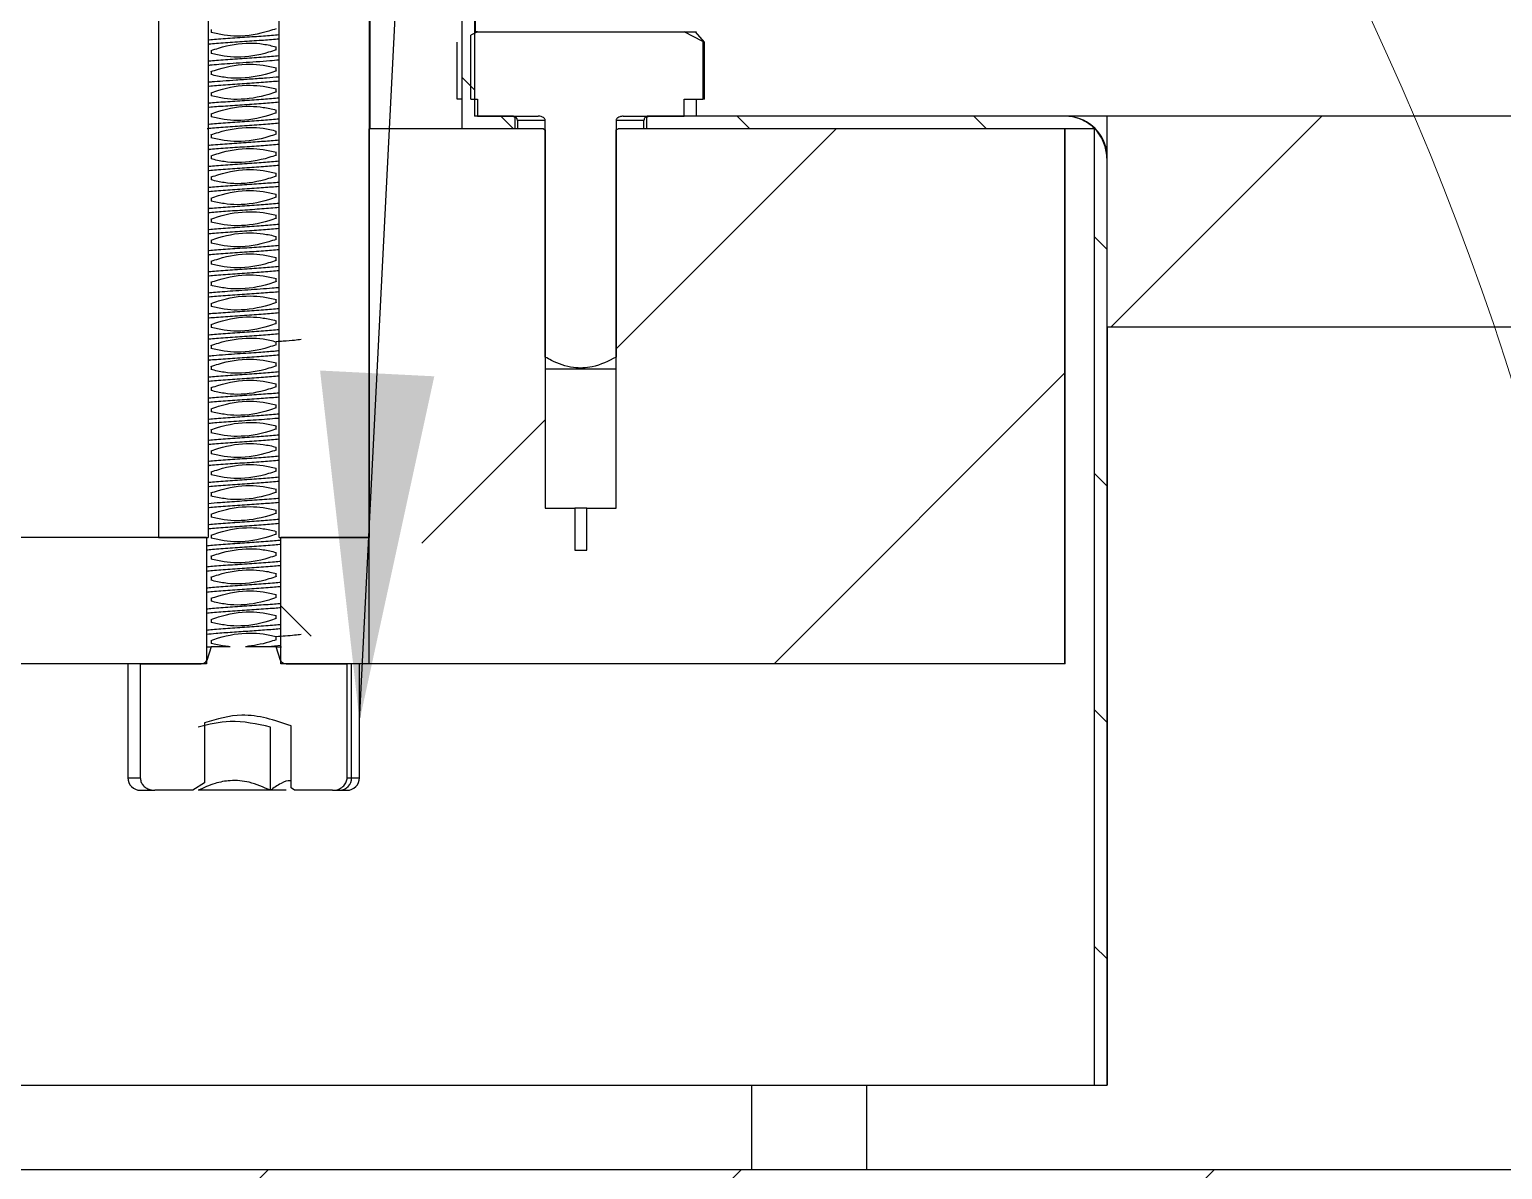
# Model space of a CAD drawing. Header units: millimetres. Extents: x -48 to 1187, y 2 to 839.
# Drawn here: x 347.16 to 361.14, y 402.42 to 413.24 of the extents above; entities that cross this region are included whole.
import ezdxf

# ---------------------------------------------------------------- set-up
doc = ezdxf.new("R2010")
doc.units = ezdxf.units.MM
doc.dimstyles.new('SLDDIMSTYLE0', dxfattribs={"dimtxt": 0.18, "dimasz": 3.302, "dimexe": 0, "dimexo": 0.0625, "dimgap": 0, "dimtad": 0, "dimtih": 1, "dimtoh": 1, "dimdec": 0, "dimrnd": 1e-09, "dimzin": 0, "dimdsep": 46, "dimtxsty": 'Standard', "dimsah": 1, "dimcen": 0.09, "dimadec": 0, "dimazin": 0, "dimtfac": 3.302, "dimtdec": 0, "dimtofl": 0, "dimtmove": 0, "dimatfit": 3, "dimfxl": 0, "dimfrac": 2, "dimtolj": 1, "dimtzin": 0, "dimarcsym": 0})

# ---------------------------------------------------------------- blocks, each defined once
blk = doc.blocks.new('SW_HATCH_1')
at = {"color": 0, "linetype": 'Continuous', "lineweight": 18}
for p, q in [((196.091, 38.249), (195.971, 38.369)), ((196.46, 37.88), (196.34, 38)), ((198.705, 37.88), (198.585, 38)), ((200.95, 37.88), (200.83, 38)), ((202.135, 36), (204.135, 38)), ((197.435, 35.791), (199.525, 37.88)), ((202.093, 36.737), (201.973, 36.857)), ((198.935, 32.8), (201.693, 35.559)), ((195.59, 33.945), (196.762, 35.118)), ((202.093, 34.492), (201.973, 34.612)), ((194.541, 33.064), (194.253, 33.352)), ((202.093, 32.247), (201.973, 32.367)), ((202.093, 30.002), (201.973, 30.122)), ((192.935, 26.8), (194.135, 28)), ((197.425, 26.8), (198.625, 28)), ((201.915, 26.8), (203.115, 28))]:
    blk.add_line(p, q, dxfattribs=at)

msp = doc.modelspace()

# ---------------------------------------------------------------- linework, layer by layer
at = {"color": 7, "linetype": 'Continuous', "lineweight": 25}
for p, q in [((351.265077, 440.299204), (351.265077, 412.299204)), ((351.385128, 440.019204), (351.385129, 412.419204)), ((351.392389, 413.219204), (351.392389, 440.019204)), ((348.383572, 419.219204), (348.383572, 408.419204)), ((348.855946, 419.209204), (348.855946, 408.419204)), ((349.528832, 408.419204), (349.528832, 419.209204)), ((350.384675, 419.219204), (350.384675, 408.419204)), ((350.392389, 412.299204), (350.392389, 419.219204)), ((348.882733, 413.242259), (348.882733, 413.213735)), ((351.410965, 413.219204), (351.348843, 413.187007)), ((351.348843, 412.579204), (351.348843, 413.187007)), ((351.410965, 413.219204), (351.392389, 413.219204)), ((351.410965, 413.219204), (353.373813, 413.219204)), ((353.550374, 413.126797), (353.373813, 413.219204)), ((353.373813, 413.219204), (353.492214, 413.219204)), ((353.566606, 413.120956), (353.482761, 413.219204)), ((353.550374, 413.126797), (353.550374, 412.579204)), ((353.550374, 413.126797), (353.566606, 413.120956)), ((348.882733, 413.042235), (348.882733, 413.013714)), ((349.502045, 413.049205), (349.502045, 413.077725)), ((351.218172, 412.579204), (351.218172, 413.120956)), ((353.566606, 412.579204), (353.566606, 413.120956)), ((349.502045, 412.849227), (349.502045, 412.877706)), ((348.882733, 412.842231), (348.882733, 412.813776)), ((348.882733, 412.642343), (348.882733, 412.613681)), ((349.502045, 412.649176), (349.502045, 412.677793)), ((351.265077, 412.579204), (351.218172, 412.579204)), ((351.348843, 412.579204), (351.410965, 412.579204)), ((351.410965, 412.579204), (351.410965, 412.419204)), ((353.373813, 412.579204), (353.550374, 412.579204)), ((353.373813, 412.419204), (353.373813, 412.579204)), ((353.492389, 412.419204), (353.492389, 412.579204)), ((353.566606, 412.579204), (353.550374, 412.579204)), ((348.882733, 412.442249), (348.882733, 412.413728)), ((349.502045, 412.44922), (349.502045, 412.477742)), ((350.384675, 407.219204), (350.384675, 412.299204)), ((352.03842, 412.299204), (350.384675, 412.299204)), ((351.765337, 412.299204), (351.265077, 412.299204)), ((351.752628, 412.419204), (351.385129, 412.419204)), ((351.410965, 412.419204), (351.988912, 412.419204)), ((351.752628, 412.419204), (351.765337, 412.409204)), ((351.778847, 412.409204), (351.760006, 412.409204)), ((351.765337, 412.409204), (351.765337, 412.299204)), ((351.792389, 412.379204), (351.792389, 412.299204)), ((352.055946, 412.379204), (351.792389, 412.379204)), ((352.03842, 412.299204), (352.055946, 412.289204)), ((352.055946, 410.131404), (352.055946, 412.379204)), ((352.055946, 412.289204), (352.055946, 408.699204)), ((352.728832, 412.379204), (352.728832, 410.131404)), ((352.992389, 412.379204), (352.728832, 412.379204)), ((352.728832, 412.289204), (352.746358, 412.299204)), ((352.728832, 408.699204), (352.728832, 412.289204)), ((356.986928, 412.299204), (352.746358, 412.299204)), ((352.795866, 412.419204), (353.373813, 412.419204)), ((352.992389, 412.299204), (352.992389, 412.379204)), ((353.019441, 412.409204), (353.005932, 412.409204)), ((353.019441, 412.409204), (353.03215, 412.419204)), ((353.019441, 412.299204), (353.019441, 412.409204)), ((357.266995, 412.299204), (353.019441, 412.299204)), ((356.986928, 412.419204), (353.03215, 412.419204)), ((356.986928, 407.219204), (356.986928, 412.299204)), ((357.387023, 412.419204), (356.992389, 412.419204)), ((356.992389, 407.219204), (356.992389, 412.299204)), ((357.266995, 412.299204), (357.266995, 403.219204)), ((453.192389, 412.419205), (357.387023, 412.419204)), ((357.387023, 412.419204), (357.387023, 410.419204)), ((348.882733, 412.242159), (348.882733, 412.213767)), ((349.502045, 412.249227), (349.502045, 412.277662)), ((348.882733, 412.042331), (348.882733, 412.013473)), ((349.502045, 412.049032), (349.502045, 412.077777)), ((357.387023, 412.019204), (357.387023, 403.219204)), ((349.502045, 411.849225), (349.502045, 411.877749)), ((348.882733, 411.842258), (348.882733, 411.813735)), ((348.882733, 411.642226), (348.882733, 411.613705)), ((349.502045, 411.649193), (349.502045, 411.677713)), ((349.502045, 411.449205), (349.502045, 411.477738)), ((348.882733, 411.442279), (348.882733, 411.41375)), ((348.882733, 411.242259), (348.882733, 411.213734)), ((349.502045, 411.249218), (349.502045, 411.277744)), ((348.882733, 411.04224), (348.882733, 411.013719)), ((349.502045, 411.049211), (349.502045, 411.077731)), ((348.882733, 410.842199), (348.882733, 410.813776)), ((349.502045, 410.849228), (349.502045, 410.877689)), ((348.882733, 410.642344), (348.882733, 410.613651)), ((349.502045, 410.649153), (349.502045, 410.677791)), ((349.502045, 410.449223), (349.502045, 410.477745)), ((348.882733, 410.442253), (348.882733, 410.413731)), ((357.387023, 410.419204), (449.992389, 410.419205)), ((357.392389, 403.219204), (357.392389, 410.419204)), ((348.882733, 410.242179), (348.882733, 410.213759)), ((349.502045, 410.249224), (349.502045, 410.277668)), ((349.502045, 410.048999), (349.502045, 410.077766)), ((348.882733, 410.042317), (348.882733, 410.013426)), ((352.055946, 410.019204), (352.689927, 410.019204)), ((352.689927, 410.019204), (352.728832, 410.019204)), ((348.882733, 409.842259), (348.882733, 409.813735)), ((349.502045, 409.849224), (349.502045, 409.877749)), ((348.882733, 409.642231), (348.882733, 409.61371)), ((349.502045, 409.649199), (349.502045, 409.677719)), ((348.882733, 409.442255), (348.882733, 409.413726)), ((349.502045, 409.449189), (349.502045, 409.477722)), ((348.882733, 409.242338), (348.882733, 409.213712)), ((349.502045, 409.2492), (349.502045, 409.277792)), ((349.502045, 409.049216), (349.502045, 409.077737)), ((348.882733, 409.042245), (348.882733, 409.013724)), ((348.882733, 408.842167), (348.882733, 408.813773)), ((349.502045, 408.849228), (349.502045, 408.877672)), ((349.502045, 408.648767), (349.502045, 408.677785)), ((352.055946, 408.699204), (352.335875, 408.699204)), ((352.335875, 408.699204), (352.335875, 408.299204)), ((352.448903, 408.699204), (352.335875, 408.699204)), ((352.448903, 408.299204), (352.448903, 408.699204)), ((352.448903, 408.699204), (352.728832, 408.699204)), ((348.882733, 408.64234), (348.882733, 408.613067)), ((348.83842, 408.419204), (343.378667, 408.419204)), ((348.383572, 408.419204), (348.855946, 408.419204)), ((348.83842, 408.419204), (348.83842, 407.219204)), ((348.882733, 408.442256), (348.882733, 408.413733)), ((349.502045, 408.449225), (349.502045, 408.477748)), ((349.528832, 408.419204), (350.384675, 408.419204)), ((349.546358, 407.219204), (349.546358, 408.419204)), ((350.384675, 408.419204), (349.546358, 408.419204)), ((350.384675, 407.219204), (350.384675, 408.419204)), ((348.882733, 408.242223), (348.882733, 408.213701)), ((349.502045, 408.249187), (349.502045, 408.277708)), ((352.335875, 408.299204), (352.448903, 408.299204)), ((348.882733, 408.042299), (348.882733, 408.01376)), ((349.502045, 408.049218), (349.502045, 408.077752)), ((348.882733, 407.842259), (348.882733, 407.813735)), ((349.502045, 407.849221), (349.502045, 407.877747)), ((349.502045, 407.649205), (349.502045, 407.677725)), ((348.882733, 407.642235), (348.882733, 407.613715)), ((348.882733, 407.442231), (348.882733, 407.413705)), ((349.546358, 407.392557), (349.426135, 407.382005)), ((349.502045, 407.449177), (349.502045, 407.477702)), ((348.83842, 407.382005), (348.882733, 407.382005)), ((348.882733, 407.382005), (348.841397, 407.252258)), ((349.063815, 407.382005), (348.882733, 407.382005)), ((349.502045, 407.382005), (349.209364, 407.382005)), ((349.543382, 407.252258), (349.502045, 407.382005)), ((349.502045, 407.382005), (349.552364, 407.382005)), ((348.83842, 407.219204), (344.780517, 407.219204)), ((348.092389, 407.219204), (348.092389, 406.139204)), ((348.210965, 407.219204), (348.210965, 406.139204)), ((348.210965, 407.219204), (348.776853, 407.219204)), ((350.384675, 407.219204), (349.546358, 407.219204)), ((349.607925, 407.219204), (350.173814, 407.219204)), ((350.173814, 406.139204), (350.173814, 407.219204)), ((350.216214, 406.139204), (350.216214, 407.219204)), ((350.292389, 406.139204), (350.292389, 407.219204)), ((356.986928, 407.219204), (350.384675, 407.219204)), ((356.992389, 407.219204), (356.986928, 407.219204)), ((348.821074, 406.661116), (348.821074, 406.091797)), ((349.445724, 406.019204), (349.445724, 406.619204)), ((349.641858, 406.042078), (349.641858, 406.63241)), ((348.092389, 406.139204), (348.210965, 406.139204)), ((350.173814, 406.139204), (350.216214, 406.139204)), ((350.216214, 406.139204), (350.292389, 406.139204)), ((348.212389, 406.019204), (348.347644, 406.019204)), ((348.709488, 406.019204), (348.347644, 406.019204)), ((348.821074, 406.091797), (348.709488, 406.019204)), ((349.445724, 406.019204), (348.760607, 406.019204)), ((349.595053, 406.019204), (349.445724, 406.019204)), ((349.675291, 406.019204), (349.641858, 406.042078)), ((350.037134, 406.019204), (349.675291, 406.019204)), ((350.037134, 406.019204), (350.104524, 406.019204)), ((350.104524, 406.019204), (350.172389, 406.019204)), ((344.792389, 403.219204), (357.266995, 403.219204)), ((354.013806, 403.219204), (354.013806, 402.419204)), ((355.104704, 403.219204), (355.104704, 402.419204)), ((357.266995, 403.219204), (357.387023, 403.219204)), ((357.392389, 403.219204), (357.387023, 403.219204)), ((341.775694, 402.419204), (449.992389, 402.419205))]:
    msp.add_line(p, q, dxfattribs=at)
at = {"color": 7, "linetype": 'Continuous', "lineweight": 18}
msp.add_circle((334.392389, 401.412998), 28.146335, dxfattribs=at)
at = {"color": 7, "linetype": 'Continuous', "lineweight": 25}
for centre, radius, start, end in [((351.752389, 412.379204), 0.04, 0.0000004, 90.0000004), ((353.032389, 412.379204), 0.04, 90.0000004, 180.0000004), ((356.992389, 412.019204), 0.4, 9.3954758, 90.0000004), ((348.212389, 406.139204), 0.12, 180.0000004, 270.0000004), ((350.100214, 406.135193), 0.116069, 272.127867, 1.9804502), ((350.172389, 406.139204), 0.12, 270.0000004, 0.0000004)]:
    msp.add_arc(centre, radius, start, end, dxfattribs=at)
for points, knots in [([(349.528832, 413.190844), (349.481776, 413.186746), (349.386871, 413.178482), (349.199293, 413.166051), (349.019302, 413.153551), (348.896293, 413.144848), (348.858985, 413.140312), (348.855946, 413.139942)], [0, 0, 0, 0, 0.241502054, 0.487076392, 0.732650729, 0.978225067, 1, 1, 1, 1]), ([(349.528832, 413.151333), (349.481867, 413.147241), (349.38708, 413.138982), (349.19963, 413.126557), (349.019614, 413.114057), (348.896482, 413.105344), (348.859069, 413.100798), (348.855946, 413.100419)], [0, 0, 0, 0, 0.241110476, 0.486620777, 0.732131077, 0.977641378, 1, 1, 1, 1]), ([(349.50137, 413.249141), (349.477597, 413.24121), (349.357922, 413.201282), (349.190238, 413.169909), (349.00596, 413.18522), (348.925146, 413.204189), (348.884309, 413.213774)], [0, 0, 0, 0, 0.1198933024, 0.6035572532, 0.7996739152, 1, 1, 1, 1]), ([(349.528832, 412.99083), (349.481849, 412.986737), (349.387041, 412.978477), (349.199574, 412.966051), (349.019569, 412.953551), (348.896458, 412.944839), (348.859059, 412.940294), (348.855946, 412.939916)], [0, 0, 0, 0, 0.241183021, 0.486693317, 0.732203614, 0.977713911, 1, 1, 1, 1]), ([(348.883138, 413.042287), (348.906913, 413.050213), (349.026595, 413.09011), (349.1943, 413.121378), (349.378746, 413.106361), (349.459694, 413.087309), (349.50062, 413.077676)], [0, 0, 0, 0, 0.119813946, 0.603129601, 0.799345835, 1, 1, 1, 1]), ([(349.500473, 413.049142), (349.476756, 413.041039), (349.357233, 413.000205), (349.189031, 412.970407), (349.004962, 412.986181), (348.924196, 413.004513), (348.883398, 413.013774)], [0, 0, 0, 0, 0.119919214, 0.604334806, 0.800132215, 1, 1, 1, 1]), ([(349.528832, 412.951513), (349.500497, 412.948859), (349.438714, 412.943072), (349.316138, 412.934345), (349.1859, 412.925521), (349.063584, 412.91727), (348.959228, 412.90959), (348.890038, 412.904069), (348.861629, 412.901107), (348.855946, 412.900515)], [0, 0, 0, 0, 0.155984122, 0.340117695, 0.513111032, 0.674950204, 0.825622184, 0.965114843, 1, 1, 1, 1]), ([(349.503275, 412.849277), (349.47956, 412.841145), (349.360075, 412.800172), (349.191574, 412.771883), (349.005582, 412.785097), (348.923098, 412.803977), (348.880922, 412.813631)], [0, 0, 0, 0, 0.1189367585, 0.5992581734, 0.7950914783, 1, 1, 1, 1]), ([(348.880968, 412.842152), (348.904709, 412.850208), (349.024269, 412.890775), (349.19261, 412.919541), (349.378748, 412.906784), (349.461296, 412.887606), (349.503476, 412.877806)], [0, 0, 0, 0, 0.118902887, 0.598805671, 0.795001775, 1, 1, 1, 1]), ([(349.528832, 412.790877), (349.490411, 412.787437), (349.41334, 412.780538), (349.266786, 412.770435), (349.123046, 412.760814), (348.996909, 412.751942), (348.907146, 412.745054), (348.8681, 412.741124), (348.855946, 412.739901)], [0, 0, 0, 0, 0.202122364, 0.405452695, 0.59420977, 0.768367562, 0.927902056, 1, 1, 1, 1]), ([(349.528832, 412.751327), (349.481801, 412.747228), (349.386916, 412.738958), (349.199324, 412.726523), (349.01929, 412.714021), (348.896266, 412.70532), (348.85897, 412.700788), (348.855946, 412.700421)], [0, 0, 0, 0, 0.241418934, 0.487055304, 0.732691285, 0.978326878, 1, 1, 1, 1]), ([(348.883678, 412.642258), (348.907382, 412.650405), (349.026866, 412.691474), (349.195259, 412.720503), (349.37986, 412.705384), (349.461121, 412.68702), (349.502326, 412.677708)], [0, 0, 0, 0, 0.119629421, 0.602999743, 0.798693414, 1, 1, 1, 1]), ([(349.528832, 412.590872), (349.481821, 412.586788), (349.386962, 412.578547), (349.199397, 412.566136), (349.019358, 412.553641), (348.896307, 412.544937), (348.858988, 412.540394), (348.855946, 412.540024)], [0, 0, 0, 0, 0.241330586, 0.486952531, 0.732575472, 0.978199411, 1, 1, 1, 1]), ([(349.502603, 412.649198), (349.478825, 412.641272), (349.359136, 412.601376), (349.191313, 412.57072), (349.006236, 412.584644), (348.92476, 412.603938), (348.883446, 412.613722)], [0, 0, 0, 0, 0.119503517, 0.601531835, 0.797949918, 1, 1, 1, 1]), ([(349.528832, 412.551348), (349.481796, 412.547251), (349.386922, 412.538987), (349.199398, 412.526557), (349.019421, 412.514057), (348.896376, 412.50535), (348.859023, 412.500809), (348.855946, 412.500435)], [0, 0, 0, 0, 0.241404882, 0.4869234045, 0.732441927, 0.9779604494, 1, 1, 1, 1]), ([(348.884149, 412.442324), (348.907909, 412.45029), (349.027549, 412.490404), (349.195242, 412.521766), (349.379102, 412.505776), (349.459594, 412.487078), (349.500223, 412.47764)], [0, 0, 0, 0, 0.120084253, 0.604668219, 0.800452926, 1, 1, 1, 1]), ([(349.500233, 412.449113), (349.476493, 412.441084), (349.356907, 412.400643), (349.189016, 412.369851), (349.005285, 412.38604), (348.924859, 412.404496), (348.884298, 412.413804)], [0, 0, 0, 0, 0.120121951, 0.605097101, 0.800834553, 1, 1, 1, 1]), ([(349.528832, 412.351346), (349.481969, 412.347271), (349.387294, 412.339038), (349.200143, 412.326636), (349.01933, 412.31414), (348.892093, 412.304996), (348.85186, 412.300014), (348.84532, 412.299204)], [0, 0, 0, 0, 0.234808134, 0.474370829, 0.713934436, 0.953498956, 1, 1, 1, 1]), ([(349.528832, 412.390844), (349.481785, 412.386746), (349.386897, 412.378482), (349.19936, 412.366051), (349.019387, 412.353551), (348.896356, 412.344844), (348.859014, 412.340305), (348.855946, 412.339932)], [0, 0, 0, 0, 0.241452007, 0.48697507, 0.732498132, 0.978021195, 1, 1, 1, 1]), ([(348.881229, 412.242185), (348.904997, 412.25015), (349.024653, 412.290245), (349.192701, 412.319966), (349.37847, 412.307041), (349.460583, 412.287644), (349.502392, 412.277768)], [0, 0, 0, 0, 0.119138885, 0.599768876, 0.796219308, 1, 1, 1, 1]), ([(352.055946, 412.379204), (352.055661, 412.38185), (352.055025, 412.38776), (352.049215, 412.39721), (352.036776, 412.407896), (352.015813, 412.417103), (351.998293, 412.418471), (351.988912, 412.419204)], [0, 0, 0, 0, 0.093302035, 0.208398658, 0.381103477, 0.668623569, 1, 1, 1, 1]), ([(352.795866, 412.419204), (352.784522, 412.41818), (352.766598, 412.416563), (352.746191, 412.406459), (352.735464, 412.396978), (352.729805, 412.387877), (352.729142, 412.381967), (352.728832, 412.379204)], [0, 0, 0, 0, 0.399424545, 0.631093528, 0.791604531, 0.902569678, 1, 1, 1, 1]), ([(357.387023, 412.019204), (357.386979, 412.023454), (357.386476, 412.072456), (357.367113, 412.166364), (357.297103, 412.28392), (357.192044, 412.371158), (357.082313, 412.413784), (357.012211, 412.417767), (356.986928, 412.419204)], [0, 0, 0, 0, 0.020380196, 0.23497936, 0.449580665, 0.664213933, 0.878895711, 1, 1, 1, 1]), ([(349.528832, 412.191084), (349.504658, 412.18874), (349.442245, 412.182688), (349.299962, 412.17263), (349.152671, 412.162752), (349.032203, 412.154447), (348.944794, 412.147851), (348.884259, 412.143), (348.859488, 412.140346), (348.855946, 412.139967)], [0, 0, 0, 0, 0.137333821, 0.354578058, 0.589654568, 0.714484441, 0.843823455, 0.977669917, 1, 1, 1, 1]), ([(349.528832, 412.15128), (349.481877, 412.147178), (349.387087, 412.138897), (349.199575, 412.126455), (349.019502, 412.113949), (348.896383, 412.105244), (348.859021, 412.100711), (348.855946, 412.100338)], [0, 0, 0, 0, 0.241102719, 0.48672794, 0.73235196, 0.97797478, 1, 1, 1, 1]), ([(349.502122, 412.249232), (349.478422, 412.241063), (349.358961, 412.199888), (349.190439, 412.171497), (349.005103, 412.185687), (348.923177, 412.204225), (348.881422, 412.213674)], [0, 0, 0, 0, 0.119247489, 0.601074022, 0.796682169, 1, 1, 1, 1]), ([(349.50363, 412.049259), (349.479864, 412.041288), (349.360215, 412.001155), (349.192136, 411.971543), (349.0063, 411.984399), (348.924118, 412.003789), (348.882255, 412.013666)], [0, 0, 0, 0, 0.1191010141, 0.5995950562, 0.7960367811, 1, 1, 1, 1]), ([(348.882524, 412.042201), (348.906225, 412.05037), (349.025686, 412.091542), (349.194214, 412.119885), (349.379637, 412.10581), (349.461639, 412.087241), (349.503454, 412.077772)], [0, 0, 0, 0, 0.119204414, 0.600843583, 0.796456145, 1, 1, 1, 1]), ([(349.528832, 411.990853), (349.481897, 411.986774), (349.387132, 411.978537), (349.199648, 411.96613), (349.019569, 411.953634), (348.896424, 411.944924), (348.859039, 411.940376), (348.855946, 411.939999)], [0, 0, 0, 0, 0.241013523, 0.486623908, 0.732235216, 0.977847449, 1, 1, 1, 1]), ([(349.528832, 411.951353), (349.481764, 411.947255), (349.386847, 411.938989), (349.199276, 411.926557), (349.019306, 411.914057), (348.896305, 411.905353), (348.858991, 411.900817), (348.855946, 411.900446)], [0, 0, 0, 0, 0.241544942, 0.487090077, 0.732635212, 0.978180347, 1, 1, 1, 1]), ([(348.884553, 411.842325), (348.908291, 411.850361), (349.02787, 411.890845), (349.195793, 411.921542), (349.379537, 411.905368), (349.45998, 411.886934), (349.50055, 411.877637)], [0, 0, 0, 0, 0.1201117953, 0.6050760122, 0.8008227736, 1, 1, 1, 1]), ([(349.528832, 411.790847), (349.481763, 411.786748), (349.386845, 411.778483), (349.199269, 411.766051), (349.019295, 411.753551), (348.896297, 411.744848), (348.858988, 411.740311), (348.855946, 411.739941)], [0, 0, 0, 0, 0.241548929, 0.487101414, 0.7326539, 0.978206385, 1, 1, 1, 1]), ([(349.528832, 411.751322), (349.481919, 411.747234), (349.387195, 411.738979), (349.199792, 411.726557), (349.019742, 411.714057), (348.896548, 411.705341), (348.859097, 411.700792), (348.855946, 411.700409)], [0, 0, 0, 0, 0.240897337, 0.486413607, 0.731929877, 0.977446146, 1, 1, 1, 1]), ([(349.500715, 411.849118), (349.476953, 411.841157), (349.357307, 411.801077), (349.189625, 411.769681), (349.005722, 411.785606), (348.925197, 411.804339), (348.884545, 411.813797)], [0, 0, 0, 0, 0.120065037, 0.604546062, 0.800360006, 1, 1, 1, 1]), ([(349.528832, 411.590819), (349.481903, 411.58673), (349.387158, 411.578474), (349.199741, 411.566051), (349.019702, 411.553551), (348.896528, 411.544836), (348.859089, 411.540287), (348.855946, 411.539905)], [0, 0, 0, 0, 0.240965349, 0.486478678, 0.731992007, 0.977505335, 1, 1, 1, 1]), ([(348.882309, 411.642248), (348.906087, 411.650172), (349.025777, 411.690059), (349.193579, 411.720818), (349.378565, 411.706742), (349.459962, 411.687476), (349.501215, 411.677712)], [0, 0, 0, 0, 0.11954973, 0.601763916, 0.798165314, 1, 1, 1, 1]), ([(349.500993, 411.649175), (349.477287, 411.641033), (349.357799, 411.59999), (349.189429, 411.570862), (349.004912, 411.586085), (348.923729, 411.604437), (348.882588, 411.613738)], [0, 0, 0, 0, 0.119674564, 0.603215757, 0.798926541, 1, 1, 1, 1]), ([(349.528832, 411.551338), (349.527531, 411.551198), (349.506095, 411.548892), (349.451131, 411.544433), (349.367043, 411.537978), (349.274725, 411.531567), (349.150161, 411.523143), (348.994936, 411.512799), (348.901489, 411.504612), (348.855946, 411.500622)], [0, 0, 0, 0, 0.008305828, 0.136890381, 0.264543774, 0.391265936, 0.517056799, 0.764633179, 1, 1, 1, 1]), ([(349.503768, 411.449287), (349.480031, 411.44122), (349.360483, 411.400591), (349.192115, 411.371913), (349.005975, 411.384709), (348.923413, 411.403849), (348.881216, 411.413631)], [0, 0, 0, 0, 0.118895737, 0.598803859, 0.794951672, 1, 1, 1, 1]), ([(348.881401, 411.442159), (348.905119, 411.450283), (349.024611, 411.491207), (349.193096, 411.519537), (349.379129, 411.506409), (349.461646, 411.487486), (349.503841, 411.47781)], [0, 0, 0, 0, 0.11891999, 0.599130073, 0.795012064, 1, 1, 1, 1]), ([(349.528832, 411.390822), (349.481963, 411.386742), (349.387283, 411.378499), (349.199886, 411.366088), (349.019784, 411.353591), (348.896551, 411.344874), (348.859095, 411.340322), (348.855946, 411.33994)], [0, 0, 0, 0, 0.240733561, 0.486307688, 0.73188226, 0.977457275, 1, 1, 1, 1]), ([(349.528832, 411.351349), (349.48178, 411.347252), (349.38688, 411.338988), (349.199304, 411.326557), (349.019309, 411.314057), (348.896296, 411.305354), (348.858986, 411.300818), (348.855946, 411.300448)], [0, 0, 0, 0, 0.241484911, 0.487062787, 0.732640663, 0.978218539, 1, 1, 1, 1]), ([(348.884237, 411.242292), (348.907952, 411.250402), (349.027469, 411.291275), (349.195702, 411.32096), (349.379834, 411.305264), (349.460659, 411.286934), (349.501505, 411.27767)], [0, 0, 0, 0, 0.119883999, 0.604180125, 0.799970295, 1, 1, 1, 1]), ([(349.528832, 411.19084), (349.48179, 411.186744), (349.3869, 411.178481), (349.19933, 411.166051), (349.019327, 411.153551), (348.896303, 411.144848), (348.858989, 411.140311), (348.855946, 411.139941)], [0, 0, 0, 0, 0.241446469, 0.48703044, 0.73261441, 0.97819838, 1, 1, 1, 1]), ([(349.501772, 411.249158), (349.477995, 411.241234), (349.358311, 411.201346), (349.190594, 411.170142), (349.006066, 411.185012), (348.925051, 411.204102), (348.884077, 411.213758)], [0, 0, 0, 0, 0.119774275, 0.602919535, 0.799174954, 1, 1, 1, 1]), ([(349.528832, 411.151339), (349.48184, 411.147245), (349.387021, 411.138984), (349.199545, 411.126557), (349.019545, 411.114057), (348.896445, 411.105346), (348.859053, 411.100802), (348.855946, 411.100424)], [0, 0, 0, 0, 0.241220762, 0.4867314821, 0.7322422023, 0.9777529224, 1, 1, 1, 1]), ([(348.88353, 411.042303), (348.907301, 411.050238), (349.026972, 411.090184), (349.194649, 411.121589), (349.378854, 411.106153), (349.45961, 411.087224), (349.500408, 411.077661)], [0, 0, 0, 0, 0.119927867, 0.603747291, 0.799809213, 1, 1, 1, 1]), ([(349.500312, 411.049129), (349.476588, 411.04105), (349.357044, 411.000344), (349.188945, 410.970192), (349.005044, 410.986171), (348.924439, 411.004525), (348.883761, 411.013788)], [0, 0, 0, 0, 0.1200144428, 0.6047345179, 0.8005286288, 1, 1, 1, 1]), ([(349.528832, 410.990836), (349.481824, 410.986741), (349.386985, 410.978479), (349.199492, 410.966051), (349.019501, 410.953551), (348.896421, 410.944841), (348.859043, 410.940298), (348.855946, 410.939922)], [0, 0, 0, 0, 0.2412881058, 0.4868004144, 0.7323127229, 0.9778250315, 1, 1, 1, 1]), ([(349.528832, 410.951345), (349.481988, 410.947271), (349.387341, 410.93904), (349.19999, 410.926638), (349.01989, 410.914143), (348.89662, 410.905422), (348.859127, 410.900863), (348.855946, 410.900476)], [0, 0, 0, 0, 0.240622418, 0.486160593, 0.731699729, 0.977239825, 1, 1, 1, 1]), ([(348.880924, 410.842158), (348.904676, 410.850177), (349.024275, 410.890558), (349.19252, 410.919627), (349.378603, 410.906926), (349.461063, 410.887641), (349.503157, 410.877796)], [0, 0, 0, 0, 0.118949678, 0.598947482, 0.795270055, 1, 1, 1, 1]), ([(349.528832, 410.791032), (349.508034, 410.789006), (349.457642, 410.784097), (349.35375, 410.776452), (349.234826, 410.768242), (349.118784, 410.760468), (349.013931, 410.75313), (348.924571, 410.746369), (348.877782, 410.742057), (348.855946, 410.740044)], [0, 0, 0, 0, 0.11907056, 0.288493636, 0.449447713, 0.601925334, 0.745919437, 0.88142335, 1, 1, 1, 1]), ([(349.528832, 410.751309), (349.481822, 410.747209), (349.386961, 410.738934), (349.199383, 410.726495), (349.019334, 410.713991), (348.896286, 410.70529), (348.858978, 410.700759), (348.855946, 410.70039)], [0, 0, 0, 0, 0.2413356738, 0.4869812682, 0.7326261526, 0.9782703275, 1, 1, 1, 1]), ([(349.502915, 410.849264), (349.479208, 410.841111), (349.359738, 410.800025), (349.191206, 410.771792), (349.005392, 410.785307), (348.92305, 410.804058), (348.880973, 410.81364)], [0, 0, 0, 0, 0.119014548, 0.599767148, 0.795476113, 1, 1, 1, 1]), ([(349.503007, 410.64922), (349.479231, 410.641284), (349.359549, 410.601339), (349.19165, 410.571029), (349.00629, 410.584504), (348.924564, 410.603868), (348.883059, 410.613702)], [0, 0, 0, 0, 0.119358897, 0.600817107, 0.797271931, 1, 1, 1, 1]), ([(348.883315, 410.642238), (348.907016, 410.650399), (349.026488, 410.691534), (349.194942, 410.720276), (349.379819, 410.705499), (349.461333, 410.687085), (349.502748, 410.67773)], [0, 0, 0, 0, 0.119483752, 0.602286869, 0.79793009, 1, 1, 1, 1]), ([(349.528832, 410.590868), (349.481849, 410.586786), (349.387025, 410.578548), (349.199494, 410.566139), (349.019443, 410.553645), (348.896356, 410.544938), (348.85901, 410.540393), (348.855946, 410.54002)], [0, 0, 0, 0, 0.241211902, 0.486823704, 0.732436527, 0.978050372, 1, 1, 1, 1]), ([(349.528832, 410.551351), (349.48178, 410.547253), (349.386885, 410.538988), (349.199341, 410.526557), (349.01937, 410.514057), (348.896346, 410.505351), (348.85901, 410.500812), (348.855946, 410.50044)], [0, 0, 0, 0, 0.2414736763, 0.4869995248, 0.7325253733, 0.9780512218, 1, 1, 1, 1]), ([(348.884364, 410.442328), (348.908117, 410.450316), (349.027738, 410.490545), (349.195487, 410.521747), (349.37925, 410.50561), (349.459675, 410.487016), (349.500253, 410.477635)], [0, 0, 0, 0, 0.120123377, 0.604951301, 0.800683635, 1, 1, 1, 1]), ([(349.528832, 410.390846), (349.481772, 410.386748), (349.386867, 410.378482), (349.199312, 410.366051), (349.019343, 410.353551), (348.89633, 410.344846), (348.859003, 410.340308), (348.855946, 410.339936)], [0, 0, 0, 0, 0.2415071232, 0.4870387792, 0.7325704352, 0.9781020913, 1, 1, 1, 1]), ([(349.528832, 410.351345), (349.481967, 410.347268), (349.387301, 410.339033), (349.19995, 410.326628), (349.019876, 410.314131), (348.896623, 410.30541), (348.85913, 410.300851), (348.855946, 410.300464)], [0, 0, 0, 0, 0.240696859, 0.486204166, 0.731712324, 0.977221333, 1, 1, 1, 1]), ([(349.500317, 410.44911), (349.476569, 410.441107), (349.356961, 410.400799), (349.189163, 410.369737), (349.005432, 410.385921), (348.925023, 410.404456), (348.884463, 410.413805)], [0, 0, 0, 0, 0.120132675, 0.605056541, 0.800780391, 1, 1, 1, 1]), ([(349.528832, 410.19104), (349.51346, 410.189502), (349.46106, 410.184259), (349.358062, 410.176779), (349.237793, 410.168469), (349.129115, 410.161198), (349.015231, 410.153251), (348.918037, 410.146033), (348.872733, 410.141462), (348.855946, 410.139768)], [0, 0, 0, 0, 0.0900368791, 0.3069099259, 0.435610296, 0.5775256717, 0.7326399658, 0.9009355951, 1, 1, 1, 1]), ([(348.881539, 410.242205), (348.905313, 410.25015), (349.024987, 410.290145), (349.19294, 410.320224), (349.378469, 410.306996), (349.460351, 410.287607), (349.501978, 410.27775)], [0, 0, 0, 0, 0.119269715, 0.600385746, 0.796848301, 1, 1, 1, 1]), ([(349.501713, 410.249213), (349.478013, 410.241047), (349.358547, 410.199886), (349.190061, 410.1713), (349.005004, 410.18585), (348.923328, 410.204306), (348.881777, 410.213695)], [0, 0, 0, 0, 0.119390113, 0.601815229, 0.797434492, 1, 1, 1, 1]), ([(349.737392, 410.298066), (349.718296, 410.295635), (349.676212, 410.290277), (349.589929, 410.283464), (349.523857, 410.279106), (349.502023, 410.277666)], [0, 0, 0, 0, 0.357407008, 0.787653561, 1, 1, 1, 1]), ([(349.528832, 410.151204), (349.481904, 410.147087), (349.387148, 410.138773), (349.199669, 410.126303), (349.019585, 410.113789), (348.896431, 410.105084), (348.859042, 410.100559), (348.855946, 410.100185)], [0, 0, 0, 0, 0.240992084, 0.486607639, 0.732220198, 0.977829767, 1, 1, 1, 1]), ([(349.503808, 410.049275), (349.480049, 410.041275), (349.360429, 410.001), (349.192248, 409.971726), (349.006241, 409.984449), (348.923872, 410.003787), (348.881857, 410.01365)], [0, 0, 0, 0, 0.118998886, 0.599145425, 0.795528076, 1, 1, 1, 1]), ([(348.882113, 410.042184), (348.905817, 410.050346), (349.025281, 410.09148), (349.193819, 410.119728), (349.379494, 410.106002), (349.461717, 410.087326), (349.503706, 410.077789)], [0, 0, 0, 0, 0.119080296, 0.600155315, 0.795810491, 1, 1, 1, 1]), ([(352.728832, 410.131404), (352.654764, 410.09434), (352.52716, 410.030487), (352.307538, 410.022267), (352.159284, 410.075573), (352.075547, 410.120814), (352.055946, 410.131404)], [0, 0, 0, 0, 0.34650087, 0.59694503, 0.905651865, 1, 1, 1, 1]), ([(349.528832, 409.990844), (349.481923, 409.986764), (349.38719, 409.978527), (349.199738, 409.966119), (349.019649, 409.953623), (348.89647, 409.94491), (348.85906, 409.940361), (348.855946, 409.939982)], [0, 0, 0, 0, 0.240905852, 0.486505049, 0.732105048, 0.977705849, 1, 1, 1, 1]), ([(349.528832, 409.951353), (349.481764, 409.947254), (349.386846, 409.938989), (349.199268, 409.926557), (349.019292, 409.914057), (348.896294, 409.905354), (348.858986, 409.900818), (348.855946, 409.900448)], [0, 0, 0, 0, 0.241546961, 0.487103448, 0.732659934, 0.97821642, 1, 1, 1, 1]), ([(348.884526, 409.842317), (348.908256, 409.850379), (349.027813, 409.891), (349.195843, 409.921372), (349.379666, 409.905294), (349.460192, 409.886916), (349.500815, 409.877644)], [0, 0, 0, 0, 0.120061286, 0.604914489, 0.800694618, 1, 1, 1, 1]), ([(349.528832, 409.790846), (349.481767, 409.786747), (349.386852, 409.778482), (349.199272, 409.766051), (349.019292, 409.753551), (348.896291, 409.744848), (348.858985, 409.740312), (348.855946, 409.739942)], [0, 0, 0, 0, 0.241535714, 0.487099651, 0.732663589, 0.978227526, 1, 1, 1, 1]), ([(349.501023, 409.849128), (349.477255, 409.841184), (349.357593, 409.801194), (349.189925, 409.769758), (349.005853, 409.785414), (348.925199, 409.804265), (348.884463, 409.813786)], [0, 0, 0, 0, 0.119988926, 0.604091783, 0.800036879, 1, 1, 1, 1]), ([(349.528832, 409.751328), (349.481893, 409.747237), (349.387138, 409.738981), (349.199712, 409.726557), (349.01968, 409.714057), (348.896517, 409.705343), (348.859084, 409.700795), (348.855946, 409.700414)], [0, 0, 0, 0, 0.241003466, 0.486515601, 0.732027736, 0.977539871, 1, 1, 1, 1]), ([(348.882739, 409.642269), (348.906517, 409.650191), (349.026205, 409.69007), (349.19395, 409.721121), (349.378651, 409.706556), (349.459808, 409.687392), (349.500884, 409.677693)], [0, 0, 0, 0, 0.119690376, 0.60248187, 0.798803949, 1, 1, 1, 1]), ([(349.500698, 409.649157), (349.476987, 409.641034), (349.357481, 409.60009), (349.189191, 409.570626), (349.004921, 409.586152), (348.923966, 409.604484), (348.883015, 409.613757)], [0, 0, 0, 0, 0.119807882, 0.603837559, 0.799603698, 1, 1, 1, 1]), ([(349.528832, 409.590825), (349.481875, 409.586734), (349.387099, 409.578476), (349.199656, 409.566051), (349.019635, 409.553551), (348.896493, 409.544837), (348.859074, 409.540291), (348.855946, 409.539911)], [0, 0, 0, 0, 0.2410764521, 0.4865871015, 0.7320977509, 0.9776084003, 1, 1, 1, 1]), ([(349.528832, 409.551551), (349.515499, 409.550202), (349.476331, 409.546238), (349.391282, 409.539757), (349.284808, 409.532204), (349.176718, 409.52494), (349.073658, 409.517967), (348.981577, 409.51128), (348.903879, 409.505378), (348.870156, 409.501673), (348.855946, 409.500112)], [0, 0, 0, 0, 0.0787199707, 0.231243695, 0.37814236, 0.5194129111, 0.6550524107, 0.7850580383, 0.9094270906, 1, 1, 1, 1]), ([(348.881132, 409.442153), (348.904861, 409.450244), (349.024384, 409.490995), (349.192804, 409.519513), (349.378925, 409.506612), (349.461492, 409.487554), (349.503706, 409.477811)], [0, 0, 0, 0, 0.1188932288, 0.5988654853, 0.7949114887, 1, 1, 1, 1]), ([(349.528832, 409.39081), (349.481978, 409.386729), (349.387318, 409.378483), (349.199945, 409.366069), (349.019842, 409.35357), (348.896588, 409.344852), (348.859112, 409.340299), (348.855946, 409.339915)], [0, 0, 0, 0, 0.240668865, 0.486226598, 0.731784545, 0.977342705, 1, 1, 1, 1]), ([(349.528832, 409.351344), (349.481782, 409.347247), (349.386877, 409.338983), (349.199271, 409.326552), (349.019253, 409.314052), (348.896249, 409.305351), (348.858963, 409.300818), (348.855946, 409.300451)], [0, 0, 0, 0, 0.241491324, 0.487119635, 0.732747892, 0.978376096, 1, 1, 1, 1]), ([(349.503558, 409.449284), (349.479833, 409.441181), (349.360323, 409.400363), (349.191877, 409.371924), (349.00578, 409.384899), (348.923223, 409.403908), (348.881009, 409.413628)], [0, 0, 0, 0, 0.118898586, 0.598938081, 0.794924209, 1, 1, 1, 1]), ([(349.502195, 409.249177), (349.478417, 409.241255), (349.358728, 409.201377), (349.190964, 409.170426), (349.00616, 409.184813), (348.924918, 409.204016), (348.883779, 409.21374)], [0, 0, 0, 0, 0.119640068, 0.602222993, 0.798576386, 1, 1, 1, 1]), ([(348.88398, 409.242275), (348.907689, 409.250406), (349.027187, 409.291389), (349.195508, 409.320727), (349.379864, 409.305307), (349.4609, 409.28697), (349.501917, 409.277689)], [0, 0, 0, 0, 0.119760977, 0.603621612, 0.79936937, 1, 1, 1, 1]), ([(349.528832, 409.190874), (349.481801, 409.186788), (349.38692, 409.178544), (349.199342, 409.166131), (349.019318, 409.153636), (348.896288, 409.144933), (348.858981, 409.140391), (348.855946, 409.140022)], [0, 0, 0, 0, 0.2414086428, 0.4870222081, 0.7326366992, 0.978252117, 1, 1, 1, 1]), ([(349.528832, 409.151344), (349.481816, 409.147248), (349.386967, 409.138986), (349.199465, 409.126557), (349.019478, 409.114057), (348.896408, 409.105348), (348.859037, 409.100806), (348.855946, 409.10043)], [0, 0, 0, 0, 0.2413219722, 0.4868355536, 0.732349135, 0.9778627164, 1, 1, 1, 1]), ([(348.883876, 409.042316), (348.907642, 409.050265), (349.027298, 409.090286), (349.194967, 409.121718), (349.378971, 409.105953), (349.459572, 409.087146), (349.500274, 409.077649)], [0, 0, 0, 0, 0.1200200698, 0.6042728997, 0.8001615321, 1, 1, 1, 1]), ([(349.528832, 408.99084), (349.481802, 408.986744), (349.386935, 408.978481), (349.199418, 408.966051), (349.019438, 408.953551), (348.896386, 408.944843), (348.859027, 408.940302), (348.855946, 408.939927)], [0, 0, 0, 0, 0.2413803148, 0.4868970472, 0.7324137795, 0.9779305119, 1, 1, 1, 1]), ([(349.528832, 408.951345), (349.481984, 408.947271), (349.387333, 408.93904), (349.199979, 408.926638), (349.019882, 408.914142), (348.896616, 408.90542), (348.859125, 408.900861), (348.855946, 408.900475)], [0, 0, 0, 0, 0.240638051, 0.486174524, 0.731711967, 0.977250383, 1, 1, 1, 1]), ([(349.500231, 409.049119), (349.476499, 409.041066), (349.356933, 409.000494), (349.188943, 408.970001), (349.005157, 408.986122), (348.924667, 409.004519), (348.884069, 409.013798)], [0, 0, 0, 0, 0.120083491, 0.604993078, 0.800761304, 1, 1, 1, 1]), ([(349.528832, 408.79087), (349.524406, 408.790398), (349.498445, 408.787634), (349.435826, 408.782616), (349.34573, 408.775854), (349.248894, 408.769203), (349.121559, 408.760596), (348.975358, 408.750751), (348.892665, 408.743133), (348.855946, 408.73975)], [0, 0, 0, 0, 0.0276837675, 0.1623647177, 0.2948528307, 0.4251476968, 0.5532489129, 0.8016290942, 1, 1, 1, 1]), ([(348.88102, 408.842169), (348.904782, 408.850158), (349.024414, 408.890377), (349.192557, 408.919773), (349.37851, 408.907016), (349.460816, 408.887655), (349.502779, 408.877783)], [0, 0, 0, 0, 0.119032718, 0.599290213, 0.795698674, 1, 1, 1, 1]), ([(349.502517, 408.849249), (349.478815, 408.841084), (349.359353, 408.799931), (349.190815, 408.771658), (349.005228, 408.785509), (348.923082, 408.804144), (348.881152, 408.813656)], [0, 0, 0, 0, 0.119122976, 0.600396984, 0.796031081, 1, 1, 1, 1]), ([(349.528832, 408.751293), (349.48185, 408.747192), (349.387025, 408.738914), (349.199481, 408.726472), (349.019419, 408.713967), (348.896335, 408.705264), (348.859, 408.700732), (348.855946, 408.700362)], [0, 0, 0, 0, 0.241216771, 0.486852456, 0.732487152, 0.978120862, 1, 1, 1, 1]), ([(349.503361, 408.649241), (349.479589, 408.64129), (349.359921, 408.601262), (349.191934, 408.571314), (349.006313, 408.584418), (348.924344, 408.603816), (348.88265, 408.613683)], [0, 0, 0, 0, 0.1192203343, 0.6001503781, 0.7966128138, 1, 1, 1, 1]), ([(348.882919, 408.642219), (348.906618, 408.650387), (349.026082, 408.691558), (349.194583, 408.720064), (349.379742, 408.705645), (349.461511, 408.687161), (349.503138, 408.677752)], [0, 0, 0, 0, 0.119337235, 0.601543951, 0.797154753, 1, 1, 1, 1]), ([(349.528832, 408.590861), (349.481871, 408.58678), (349.387072, 408.578543), (349.199556, 408.566135), (349.019488, 408.55364), (348.896376, 408.544932), (348.859018, 408.540386), (348.855946, 408.540012)], [0, 0, 0, 0, 0.241125027, 0.486746238, 0.732368445, 0.977991649, 1, 1, 1, 1]), ([(349.528832, 408.551353), (349.481769, 408.547254), (349.38686, 408.538989), (349.1993, 408.526557), (349.019331, 408.514057), (348.896322, 408.505353), (348.858999, 408.500815), (348.855946, 408.500444)], [0, 0, 0, 0, 0.241521105, 0.487056155, 0.732591205, 0.978126255, 1, 1, 1, 1]), ([(348.884501, 408.442329), (348.908246, 408.450341), (349.027846, 408.490696), (349.195676, 408.521666), (349.3794, 408.505471), (349.45981, 408.486967), (349.500367, 408.477634)], [0, 0, 0, 0, 0.120132073, 0.605087709, 0.80081379, 1, 1, 1, 1]), ([(349.546358, 408.392945), (349.541502, 408.392314), (349.504604, 408.387516), (349.381937, 408.378551), (349.201101, 408.366051), (349.017972, 408.353551), (348.888796, 408.34415), (348.846952, 408.338916), (348.83842, 408.337849)], [0, 0, 0, 0, 0.034380018, 0.261257568, 0.488135119, 0.715012669, 0.941890219, 1, 1, 1, 1]), ([(349.500485, 408.449112), (349.476729, 408.441132), (349.357101, 408.400948), (349.189375, 408.369678), (349.005583, 408.385772), (348.925138, 408.404402), (348.884545, 408.413803)], [0, 0, 0, 0, 0.120112161, 0.604862413, 0.800608794, 1, 1, 1, 1]), ([(349.546358, 408.3534), (349.541639, 408.352786), (349.504919, 408.348005), (349.382468, 408.339057), (349.201686, 408.326557), (349.018455, 408.314057), (348.889059, 408.304644), (348.847062, 408.299398), (348.83842, 408.298319)], [0, 0, 0, 0, 0.033460085, 0.260396347, 0.487332608, 0.71426887, 0.941205132, 1, 1, 1, 1]), ([(348.881914, 408.242227), (348.905691, 408.250158), (349.025377, 408.290083), (349.193246, 408.320521), (349.378504, 408.306889), (349.460139, 408.287547), (349.501574, 408.27773)], [0, 0, 0, 0, 0.119411545, 0.60107527, 0.797521044, 1, 1, 1, 1]), ([(349.501325, 408.249194), (349.477623, 408.241037), (349.358148, 408.199922), (349.189714, 408.171082), (349.004939, 408.185986), (348.923519, 408.204379), (348.882181, 408.213718)], [0, 0, 0, 0, 0.1195373639, 0.602552197, 0.7982110961, 1, 1, 1, 1]), ([(349.546358, 408.192898), (349.541627, 408.192283), (349.504892, 408.1875), (349.382424, 408.178551), (349.201642, 408.166051), (349.018423, 408.153551), (348.889043, 408.144139), (348.847056, 408.138893), (348.83842, 408.137814)], [0, 0, 0, 0, 0.03354144, 0.260467562, 0.487393684, 0.714319806, 0.941245928, 1, 1, 1, 1]), ([(349.546358, 408.153287), (349.541641, 408.152666), (349.504916, 408.147835), (349.382427, 408.138828), (349.201588, 408.126268), (349.018322, 408.113752), (348.888962, 408.104351), (348.847018, 408.099135), (348.83842, 408.098066)], [0, 0, 0, 0, 0.033457655, 0.260465969, 0.487471124, 0.714473133, 0.941472002, 1, 1, 1, 1]), ([(348.881725, 408.04217), (348.905434, 408.050316), (349.024909, 408.091366), (349.193433, 408.119609), (349.37932, 408.106208), (349.461721, 408.087411), (349.503841, 408.077803)], [0, 0, 0, 0, 0.11898162, 0.59956244, 0.795310538, 1, 1, 1, 1]), ([(349.546358, 407.99291), (349.541652, 407.992299), (349.504942, 407.987529), (349.382476, 407.978594), (349.201651, 407.966105), (349.018383, 407.953608), (348.888999, 407.944197), (348.847035, 407.93895), (348.83842, 407.937873)], [0, 0, 0, 0, 0.033381339, 0.260377371, 0.487373991, 0.714371198, 0.941368994, 1, 1, 1, 1]), ([(349.546358, 407.953448), (349.54151, 407.952818), (349.50462, 407.948021), (349.381951, 407.939057), (349.201099, 407.926557), (349.017952, 407.914057), (348.888777, 407.904658), (348.846944, 407.899425), (348.83842, 407.898359)], [0, 0, 0, 0, 0.034329664, 0.261232992, 0.488136321, 0.715039649, 0.941942978, 1, 1, 1, 1]), ([(349.503855, 408.049284), (349.480107, 408.041252), (349.360521, 408.000806), (349.192241, 407.97185), (349.006129, 407.984559), (348.923629, 408.003808), (348.881498, 408.013639)], [0, 0, 0, 0, 0.118928253, 0.598871227, 0.79515236, 1, 1, 1, 1]), ([(349.501387, 407.849141), (349.477614, 407.84121), (349.357938, 407.801285), (349.190253, 407.769918), (349.005965, 407.78521), (348.925143, 407.804184), (348.884302, 407.813773)], [0, 0, 0, 0, 0.119888711, 0.603532042, 0.799653676, 1, 1, 1, 1]), ([(348.884416, 407.842306), (348.908138, 407.850393), (349.027674, 407.891148), (349.195812, 407.921171), (349.379768, 407.905259), (349.460427, 407.886916), (349.501144, 407.877656)], [0, 0, 0, 0, 0.119982591, 0.604604518, 0.800404788, 1, 1, 1, 1]), ([(349.546358, 407.79294), (349.541516, 407.79231), (349.504634, 407.787514), (349.381971, 407.778551), (349.201116, 407.766051), (349.017961, 407.753551), (348.88878, 407.744151), (348.846944, 407.738918), (348.83842, 407.737852)], [0, 0, 0, 0, 0.034287594, 0.261200135, 0.488112677, 0.715025219, 0.941937761, 1, 1, 1, 1]), ([(349.546358, 407.753423), (349.541578, 407.752801), (349.504779, 407.748012), (349.382242, 407.739057), (349.201451, 407.726557), (349.018274, 407.714057), (348.888967, 407.704648), (348.847024, 407.699406), (348.83842, 407.698331)], [0, 0, 0, 0, 0.033871703, 0.260764452, 0.487657202, 0.714549952, 0.941442702, 1, 1, 1, 1]), ([(348.883157, 407.642288), (348.906932, 407.650214), (349.026614, 407.690113), (349.194317, 407.72139), (349.378751, 407.706352), (349.459689, 407.687305), (349.500609, 407.677675)], [0, 0, 0, 0, 0.1198197065, 0.6031602222, 0.7993697632, 1, 1, 1, 1]), ([(349.546358, 407.592922), (349.541564, 407.592298), (349.504748, 407.587508), (349.382189, 407.578551), (349.201394, 407.566051), (349.018228, 407.553551), (348.888942, 407.544143), (348.847014, 407.538902), (348.83842, 407.537828)], [0, 0, 0, 0, 0.033964618, 0.260849889, 0.487735159, 0.71462043, 0.9415057, 1, 1, 1, 1]), ([(349.546358, 407.553095), (349.545295, 407.552956), (349.515193, 407.549025), (349.412118, 407.541301), (349.253012, 407.529922), (349.082053, 407.518544), (348.934012, 407.508067), (348.867285, 407.501383), (348.83842, 407.498491)], [0, 0, 0, 0, 0.007626543, 0.216004893, 0.424383243, 0.632761594, 0.841139944, 1, 1, 1, 1]), ([(349.500469, 407.649142), (349.476751, 407.64104), (349.357228, 407.60021), (349.189042, 407.570398), (349.004981, 407.58618), (348.924223, 407.604512), (348.883418, 407.613775)], [0, 0, 0, 0, 0.119923751, 0.60435455, 0.800093651, 1, 1, 1, 1]), ([(348.882733, 407.442778), (348.90589, 407.450611), (349.024896, 407.490862), (349.192606, 407.519537), (349.378253, 407.506829), (349.460338, 407.487838), (349.502045, 407.478189)], [0, 0, 0, 0, 0.116558044, 0.599007665, 0.796256627, 1, 1, 1, 1]), ([(349.063815, 407.382005), (349.044621, 407.383853), (348.983559, 407.389734), (348.923745, 407.403652), (348.882733, 407.413195)], [0, 0, 0, 0, 0.3143345, 1, 1, 1, 1]), ([(349.502045, 407.448759), (349.478822, 407.440698), (349.38405, 407.407801), (349.284511, 407.393102), (349.209364, 407.382005)], [0, 0, 0, 0, 0.2450478109, 1, 1, 1, 1]), ([(349.737443, 407.498066), (349.718427, 407.495648), (349.680394, 407.490813), (349.597137, 407.484021), (349.531424, 407.479654), (349.50206, 407.477703)], [0, 0, 0, 0, 0.3561486161, 0.7122972323, 1, 1, 1, 1]), ([(348.776853, 407.219204), (348.785541, 407.219857), (348.801971, 407.221093), (348.821771, 407.229483), (348.834298, 407.239446), (348.839621, 407.247118), (348.841079, 407.251338), (348.841397, 407.252258)], [0, 0, 0, 0, 0.339747519, 0.642468917, 0.825213867, 0.961872359, 1, 1, 1, 1]), ([(349.543382, 407.252258), (349.545057, 407.248666), (349.54894, 407.240342), (349.5631, 407.229413), (349.583288, 407.220945), (349.599767, 407.21978), (349.607925, 407.219204)], [0, 0, 0, 0, 0.153627994, 0.356057624, 0.68121558, 1, 1, 1, 1]), ([(349.641858, 406.63241), (349.486533, 406.684031), (349.213461, 406.774783), (348.939293, 406.695362), (348.821074, 406.661116)], [0, 0, 0, 0, 0.568805199, 1, 1, 1, 1]), ([(349.445724, 406.619204), (349.318624, 406.647795), (349.089393, 406.69936), (348.861944, 406.643909), (348.760607, 406.619204)], [0, 0, 0, 0, 0.5544653994, 1, 1, 1, 1]), ([(348.210965, 406.139204), (348.212223, 406.12684), (348.21474, 406.102103), (348.234138, 406.068847), (348.263263, 406.042031), (348.3023, 406.022969), (348.332058, 406.020498), (348.347644, 406.019204)], [0, 0, 0, 0, 0.183497114, 0.367111354, 0.558056256, 0.768519041, 1, 1, 1, 1]), ([(350.037134, 406.019204), (350.054668, 406.020849), (350.089764, 406.02414), (350.134717, 406.050589), (350.163992, 406.087772), (350.173269, 406.119455), (350.173727, 406.136054), (350.173814, 406.139204)], [0, 0, 0, 0, 0.260484686, 0.521390322, 0.75212954, 0.95296683, 1, 1, 1, 1]), ([(349.445724, 406.019204), (349.380066, 406.048716), (349.259022, 406.103123), (349.075875, 406.118854), (348.91045, 406.087975), (348.81325, 406.043364), (348.760607, 406.019204)], [0, 0, 0, 0, 0.3000114789, 0.5530827371, 0.7579538821, 1, 1, 1, 1]), ([(349.641858, 406.110186), (349.64042, 406.110398), (349.608358, 406.115111), (349.54006, 406.08449), (349.478866, 406.04214), (349.445724, 406.019204)], [0, 0, 0, 0, 0.021073993, 0.469823031, 1, 1, 1, 1])]:
    msp.add_open_spline(points, degree=3, knots=knots, dxfattribs=at)

# ---------------------------------------------------------------- block references
at = {"color": 7, "linetype": 'Continuous', "lineweight": 18}
msp.add_blockref('SW_HATCH_1', (155.29367, 374.419203), dxfattribs=at)

# ---------------------------------------------------------------- leaders
at = {"color": 7, "linetype": 'Continuous', "lineweight": 0}
for points in [[(341.792389, 403.419203), (372.727273, 478.021515)], [(350.292389, 406.679204), (353.914141, 478.021515)]]:
    msp.add_leader(points, dimstyle='SLDDIMSTYLE0', dxfattribs=at)

doc.saveas('drawing.dxf')
